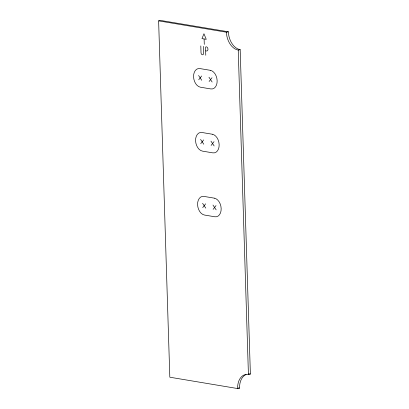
<?xml version="1.0" encoding="UTF-8"?>
<svg xmlns="http://www.w3.org/2000/svg" width="409" height="409" viewBox="0 0 409 409"><rect width="100%" height="100%" fill="white"/><g stroke="black" fill="none" stroke-linecap="round" stroke-linejoin="round"><path stroke-width="0.61" d="M198.718 79.786L201.632 75.992M209.091 81.519L212.005 77.725M200.727 143.702L203.636 139.909M211.1 145.435L214.014 141.647M202.736 207.624L205.645 203.83M213.109 209.357L216.018 205.563M158.62 20.869L160.573 20.45L228.365 31.784A16.288 11.043 77.9 0 0 240.185 49.658L250.38 374.041L248.427 374.465A16.288 11.043 77.9 0 0 237.614 388.55L169.822 377.216L158.62 20.869L226.412 32.204L228.365 31.784M226.412 32.204A16.288 11.043 77.9 0 0 238.232 50.077L240.185 49.658M237.614 388.55L239.562 388.131A16.288 11.043 77.9 0 1 246.085 374.537M203.958 38.947L201.974 38.615L203.948 33.748L206.248 39.33L204.111 38.973L204.28 44.397M205.788 50.854L206.565 50.987A2.091 1.421 77.9 0 0 207.956 49.177A2.091 1.421 77.9 0 0 206.438 46.877L206.218 46.841A1.017 0.69 77.9 0 0 205.543 47.72L205.778 55.246M238.309 387.921L239.562 388.131M208.958 77.214L212.138 82.03M198.585 75.481L201.765 80.292M210.967 141.136L214.147 145.947M200.589 139.403L203.774 144.213M212.977 205.052L216.156 209.863M202.598 203.319L205.783 208.13M238.232 50.077L248.427 374.465M203.411 46.375L203.626 53.144A1.876 1.273 77.9 0 1 202.378 54.77A1.876 1.273 77.9 0 1 201.018 52.71L200.804 45.936M248.493 373.954A16.288 11.043 77.9 0 1 250.38 374.041M210.257 70.302L199.878 68.569A9.499 6.442 77.9 0 0 193.569 76.785A9.499 6.442 77.9 0 0 200.466 87.209L210.839 88.942A9.499 6.442 77.9 0 0 217.148 80.726A9.499 6.442 77.9 0 0 210.257 70.302M212.266 134.218L201.888 132.485A9.499 6.442 77.9 0 0 195.579 140.701A9.499 6.442 77.9 0 0 202.475 151.126L212.849 152.864A9.499 6.442 77.9 0 0 219.158 144.643A9.499 6.442 77.9 0 0 212.266 134.218M214.27 198.14L203.897 196.402A9.499 6.442 77.9 0 0 197.588 204.623A9.499 6.442 77.9 0 0 204.485 215.047L214.858 216.78A9.499 6.442 77.9 0 0 221.167 208.564A9.499 6.442 77.9 0 0 214.27 198.14"/></g></svg>
